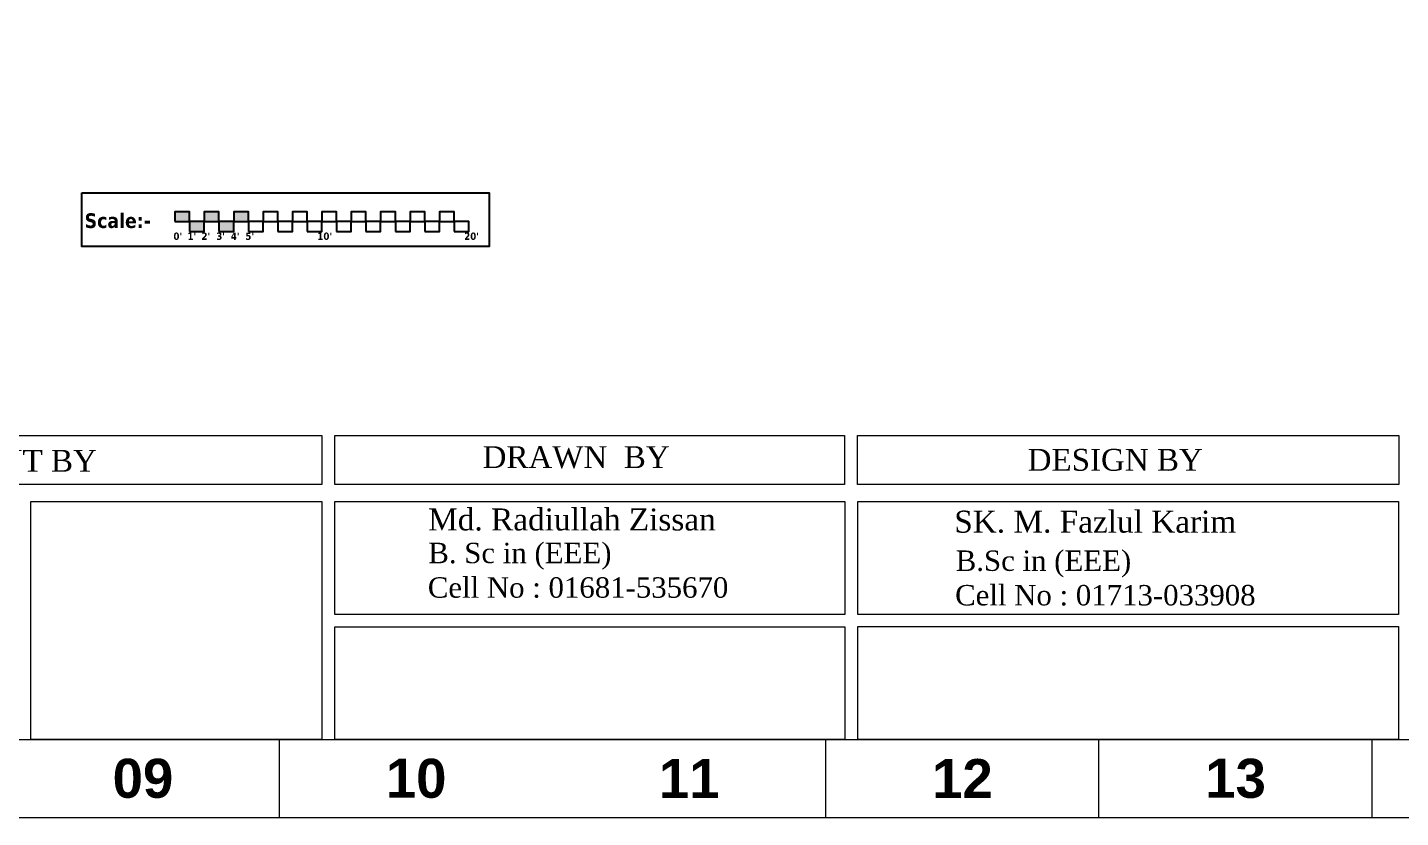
# Model space of a CAD drawing. Header units: inches. Extents: x -250485 to 735580, y -140410 to 288049.
# Drawn here: x 23879 to 25000, y 20524 to 21169 of the extents above; entities that cross this region are included whole.
import ezdxf

# ---------------------------------------------------------------- set-up
doc = ezdxf.new("R2010")
doc.units = ezdxf.units.IN
doc.header["$MEASUREMENT"] = 0
for name, color, linetype, lineweight in [('AN-TEXT', 251, 'Continuous', 15), ('DIM 01', 250, 'Continuous', 9), ('Inline', 7, 'Continuous', 0), ('Outline', 7, 'Continuous', 0), ('Scale', 7, 'Continuous', 0), ('Scale_Text', 7, 'Continuous', 0), ('TEXT_TITLEBOX', 7, 'Continuous', 13), ('Titelblk', 7, 'Continuous', 25), ('TITLE', 7, 'Continuous', 20)]:
    doc.layers.add(name, color=color, linetype=linetype, lineweight=lineweight)
doc.styles.add('isop', font='isocpeur.ttf')
doc.styles.add('SHT-TEXT-1', font='times.ttf', dxfattribs={"height": 12})
doc.styles.get("Standard").update_dxf_attribs({"font": 'arialbd.ttf', "height": 24})

# ---------------------------------------------------------------- blocks, each defined once
blk = doc.blocks.new('PAGE')
at = {"layer": 'Inline', "color": 252, "lineweight": 15}
blk.add_lwpolyline([(178051640.63, 22656441.11), (178051640.63, 22657235.79), (178050505.36, 22657235.79), (178050505.36, 22656441.11)], close=True, dxfattribs=at)
at = {"layer": 'Outline', "color": 252, "lineweight": 15}
blk.add_line((178050483.42, 22656424.24), (178051662.57, 22656424.24), dxfattribs=at)
at = {"layer": 'Scale', "color": 252, "lineweight": 9}
for p, q in [((178051014, 22656424.24), (178051014, 22656441.11)), ((178051131.99, 22656424.24), (178051131.99, 22656441.11)), ((178051190.99, 22656424.24), (178051190.99, 22656441.11)), ((178051249.99, 22656424.24), (178051249.99, 22656441.11))]:
    blk.add_line(p, q, dxfattribs=at)
at = {"layer": 'Scale_Text', "color": 252, "lineweight": 13, "char_height": 8.435, "width": 2.5102, "attachment_point": 5}
for s, insert in [('09', (178050984.5, 22656432.67)), ('10', (178051043.5, 22656432.67)), ('11', (178051102.49, 22656432.67)), ('12', (178051161.49, 22656432.67)), ('13', (178051220.49, 22656432.67))]:
    blk.add_mtext(s, dxfattribs=dict(at, insert=insert))
blk = doc.blocks.new('Title')
at = {"layer": 'Titelblk', "color": 3, "linetype": 'Continuous', "lineweight": 0, "xscale": 3.014611567961765, "yscale": 3.014611567959946, "zscale": 3.014611567966516}
blk.add_blockref('PAGE', (-536855255.83, -68388223.96), dxfattribs=at)

msp = doc.modelspace()

# ---------------------------------------------------------------- hatches: boundary and pattern name
at = {"layer": 'DIM 01', "lineweight": -2}
h = msp.add_hatch(color=2, dxfattribs=at)
h.dxf.hatch_style = 1
h.paths.add_polyline_path([(24010.9, 21018.7), (23998.9, 21018.7), (23998.9, 21010.8), (24010.9, 21010.8)])
h.paths.add_polyline_path([(24034.9, 21018.7), (24022.9, 21018.7), (24022.9, 21010.8), (24034.9, 21010.8)])
h.paths.add_polyline_path([(24046.9, 21010.8), (24034.9, 21010.8), (24034.9, 21002.8), (24046.9, 21002.8)])
h.paths.add_polyline_path([(24022.9, 21010.8), (24010.9, 21010.8), (24010.9, 21002.8), (24022.9, 21002.8)])
h.paths.add_polyline_path([(24058.9, 21018.7), (24046.9, 21018.7), (24046.9, 21010.8), (24058.9, 21010.8)])

# ---------------------------------------------------------------- linework, layer by layer
at = {"layer": 'DIM 01', "color": 7, "lineweight": -2}
for points in [[(23922.8, 21034.2), (24255.4, 21034.2), (24255.4, 20990.4), (23922.8, 20990.4)], [(23998.9, 21010.8), (24010.9, 21010.8), (24010.9, 21018.7), (23998.9, 21018.7)], [(24010.9, 21002.8), (24022.9, 21002.8), (24022.9, 21010.8), (24010.9, 21010.8)], [(24022.9, 21010.8), (24034.9, 21010.8), (24034.9, 21018.7), (24022.9, 21018.7)], [(24034.9, 21002.8), (24046.9, 21002.8), (24046.9, 21010.8), (24034.9, 21010.8)], [(24046.9, 21010.8), (24058.9, 21010.8), (24058.9, 21018.7), (24046.9, 21018.7)], [(24058.9, 21002.8), (24070.9, 21002.8), (24070.9, 21010.8), (24058.9, 21010.8)], [(24070.9, 21010.8), (24082.9, 21010.8), (24082.9, 21018.7), (24070.9, 21018.7)], [(24082.9, 21002.8), (24094.9, 21002.8), (24094.9, 21010.8), (24082.9, 21010.8)], [(24094.9, 21010.8), (24106.9, 21010.8), (24106.9, 21018.7), (24094.9, 21018.7)], [(24106.9, 21002.8), (24118.9, 21002.8), (24118.9, 21010.8), (24106.9, 21010.8)], [(24118.9, 21010.8), (24130.9, 21010.8), (24130.9, 21018.7), (24118.9, 21018.7)], [(24130.9, 21002.8), (24142.9, 21002.8), (24142.9, 21010.8), (24130.9, 21010.8)], [(24142.9, 21010.8), (24154.9, 21010.8), (24154.9, 21018.7), (24142.9, 21018.7)], [(24154.9, 21002.8), (24166.9, 21002.8), (24166.9, 21010.8), (24154.9, 21010.8)], [(24166.9, 21010.8), (24178.9, 21010.8), (24178.9, 21018.7), (24166.9, 21018.7)], [(24178.9, 21002.8), (24190.9, 21002.8), (24190.9, 21010.8), (24178.9, 21010.8)], [(24190.9, 21010.8), (24202.9, 21010.8), (24202.9, 21018.7), (24190.9, 21018.7)], [(24202.9, 21002.8), (24214.9, 21002.8), (24214.9, 21010.8), (24202.9, 21010.8)], [(24214.9, 21010.8), (24226.9, 21010.8), (24226.9, 21018.7), (24214.9, 21018.7)], [(24226.9, 21002.8), (24238.9, 21002.8), (24238.9, 21010.8), (24226.9, 21010.8)]]:
    msp.add_lwpolyline(points, close=True, dxfattribs=at)
at = {"layer": 'TEXT_TITLEBOX'}
for p, q in [((23346, 20836.1), (24118.9, 20836.1)), ((24118.9, 20836.1), (24118.9, 20796.2)), ((24129.5, 20796.2), (24129.5, 20836.1)), ((24129.5, 20836.1), (24545.5, 20836.1)), ((24545.5, 20836.1), (24545.5, 20796.2)), ((24556.3, 20796.2), (24556.3, 20836.1)), ((24556.3, 20836.1), (24998.1, 20836.1)), ((24998.1, 20836.1), (24998.1, 20796.2)), ((24118.9, 20796.2), (23346, 20796.2)), ((24545.5, 20796.2), (24129.5, 20796.2)), ((24998.1, 20796.2), (24556.3, 20796.2)), ((23881.3, 20587.8), (23881.3, 20782.1)), ((23881.3, 20782.1), (24119, 20782.1)), ((24119, 20782.1), (24119, 20587.8)), ((24129.4, 20689.8), (24129.4, 20782.1)), ((24129.4, 20782.1), (24545.8, 20782.1)), ((24545.8, 20782.1), (24545.8, 20689.8)), ((24556.4, 20689.9), (24556.4, 20782.1)), ((24556.4, 20782.1), (24997.9, 20782.1)), ((24997.9, 20782.1), (24997.9, 20689.9)), ((24545.8, 20689.8), (24129.4, 20689.8)), ((24997.9, 20689.9), (24556.4, 20689.9)), ((24129.4, 20587.7), (24129.4, 20679.9)), ((24129.4, 20679.9), (24545.8, 20679.9)), ((24545.8, 20679.9), (24545.8, 20587.7)), ((24556.4, 20587.8), (24556.4, 20680)), ((24556.4, 20680), (24997.9, 20680)), ((24997.9, 20680), (24997.9, 20587.8)), ((24119, 20587.8), (23881.3, 20587.8)), ((24545.8, 20587.7), (24129.4, 20587.7)), ((24997.9, 20587.8), (24556.4, 20587.8))]:
    msp.add_line(p, q, dxfattribs=at)

# ---------------------------------------------------------------- block references
at = {"layer": 'TITLE', "xscale": 1.253909077960998, "yscale": 1.253909077960998, "zscale": 1.253909067584736}
msp.add_blockref('Title', (150239.3, 130749.3), dxfattribs=at)

# ---------------------------------------------------------------- texts
at = {"layer": 'AN-TEXT', "lineweight": 25, "attachment_point": 1, "style": 'isop'}
for s, insert, char_height, width in [('{\\fTahoma|b1|i0|c0|p34;\\C7;Scale:-}', (23925.2, 21017.6), 12, 50.548), ("{\\fTahoma|b1|i0|c0|p34;\\C7;0'}", (23997.7, 21001.9), 6, 8.245), ("{\\fTahoma|b1|i0|c0|p34;\\C7;1'}", (24009.2, 21001.9), 6, 8.245), ("{\\fTahoma|b1|i0|c0|p34;\\C7;2'}", (24020.6, 21001.9), 6, 8.245), ("{\\fTahoma|b1|i0|c0|p34;\\C7;3'}", (24032.7, 21001.9), 6, 8.245), ("{\\fTahoma|b1|i0|c0|p34;\\C7;4'}", (24044.6, 21001.9), 6, 8.245), ("{\\fTahoma|b1|i0|c0|p34;\\C7;5'}", (24056.4, 21001.9), 6, 8.245), ("{\\fTahoma|b1|i0|c0|p34;\\C7;10'}", (24115.2, 21001.9), 6, 8.245), ("{\\fTahoma|b1|i0|c0|p34;\\C7;20'}", (24235.1, 21001.9), 6, 8.245)]:
    msp.add_mtext(s, dxfattribs=dict(at, insert=insert, char_height=char_height, width=width))
at = {"layer": 'TEXT_TITLEBOX', "lineweight": 25, "style": 'SHT-TEXT-1'}
for s, height, p in [('CONSULTANT & PROJECT MANAGEMENT BY', 17.847, (23361.6, 20806.5)), ('DRAWN  BY', 17.85, (24250.1, 20809.5)), ('DESIGN BY', 17.85, (24695.1, 20807.3)), ('Md. Radiullah Zissan', 17.994, (24205.7, 20758.5)), ('SK. M. Fazlul Karim', 17.994, (24635.2, 20756.7)), ('B. Sc in (EEE)', 16.661, (24205.8, 20731.8)), ('B.Sc in (EEE)', 16.661, (24636.4, 20725.5)), ('Cell No : 01681-535670', 16.661, (24205.4, 20703.6)), ('Cell No : 01713-033908', 16.661, (24635.9, 20697.3))]:
    msp.add_text(s, height=height, dxfattribs=at).set_placement(p)

doc.saveas('drawing.dxf')
